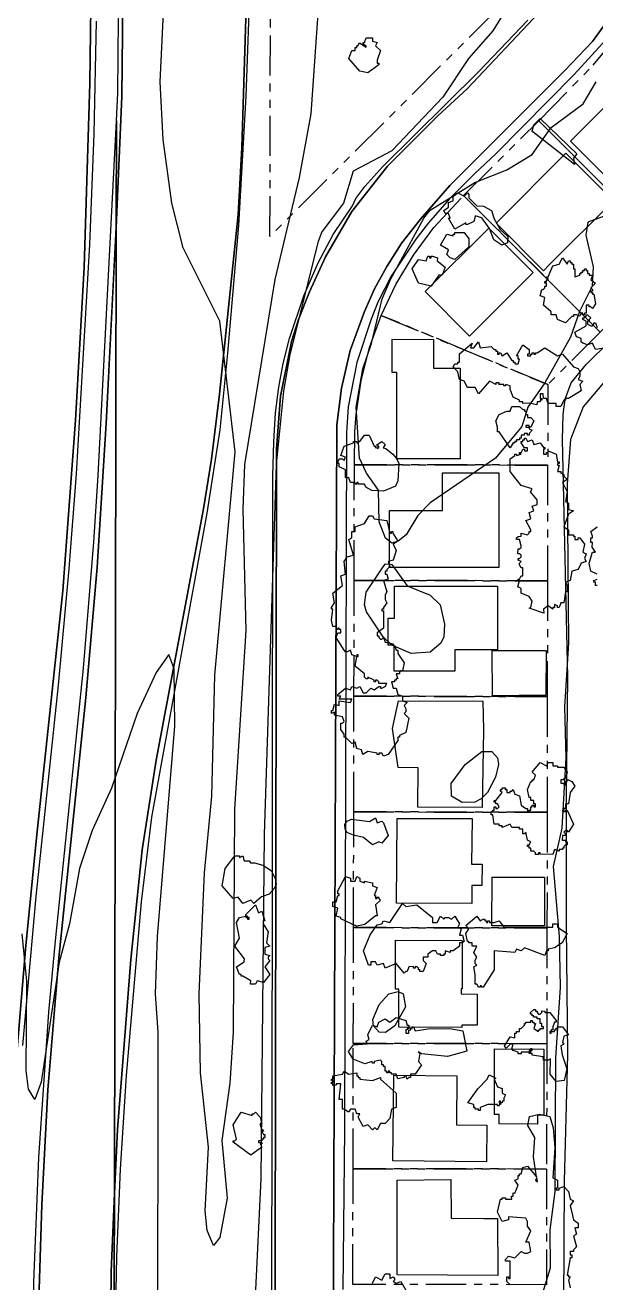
# Model space of a CAD drawing. Header units: metres. Extents: x -550 to 550, y -500 to 950.
# Drawn here: x 142.2 to 232.4, y 64.5 to 263.2 of the extents above; entities that cross this region are included whole.
import ezdxf

# ---------------------------------------------------------------- set-up
doc = ezdxf.new("R2010")
doc.units = ezdxf.units.M
doc.header["$LTSCALE"] = 2
doc.linetypes.add('PHANTOM', pattern=[6.35, 3.175, -0.635, 0.635, -0.635, 0.635, -0.635])
for name, color, linetype in [('SITE-BLDG-EXIST', 7, 'CONTINUOUS'), ('SITE-PROPERTY', 7, 'PHANTOM'), ('SITE-ROAD-CURB', 7, 'CONTINUOUS'), ('SITE-ROAD-GRAVEL', 32, 'CONTINUOUS'), ('SITE-ROAD-PAVED', 7, 'CONTINUOUS'), ('SITE-TREE-CANOPY', 94, 'CONTINUOUS'), ('TOPO-CONTOUR-MAJOR', 8, 'CONTINUOUS'), ('TOPO-CONTOUR-MINOR', 9, 'CONTINUOUS')]:
    doc.layers.add(name, color=color, linetype=linetype)

msp = doc.modelspace()

# ---------------------------------------------------------------- linework, layer by layer
at = {"layer": 'SITE-BLDG-EXIST'}
for points in [[(250.77, 243.6), (240.22, 233.05), (228.39, 244.89), (234.49, 250.99), (239.62, 245.86), (244.07, 250.3)], [(225.03, 225.33), (224.12, 224.42), (216.62, 231.92), (227.67, 242.97), (235.17, 235.46)], [(215.48, 231.15), (222.49, 224.13), (212.45, 214.1), (205.44, 221.12)], [(210.94, 194.7), (200.97, 194.7), (200.97, 208.33), (200.19, 208.33), (200.19, 213.58), (206.74, 213.57), (206.74, 209.02), (210.95, 209.03)], [(199.78, 186.55), (208.16, 186.55), (208.16, 192.47), (217.07, 192.47), (217.07, 177.53), (199.78, 177.53)], [(216.86, 174.58), (216.87, 164.51), (210.12, 164.5), (210.12, 161.17), (200.53, 161.17), (200.53, 165.28), (199.58, 165.28), (199.59, 169.53), (200.58, 169.53), (200.58, 174.58)], [(216.03, 164.41), (224.54, 164.4), (224.5, 157.35), (216.04, 157.23)], [(214.43, 139.61), (204.27, 139.67), (204.34, 145.9), (201.18, 145.92), (200.28, 152.12), (201.21, 156.49), (214.52, 156.43), (214.66, 151.9)], [(201.01, 137.88), (212.84, 137.85), (212.74, 130.64), (214.41, 130.64), (214.4, 127.29), (212.78, 127.3), (212.78, 124.44), (200.89, 124.48)], [(215.97, 120.93), (215.99, 128.63), (224.29, 128.61), (224.27, 120.91)], [(200.75, 118.63), (211.29, 118.6), (211.27, 110.97), (211.12, 110.97), (211.12, 110.15), (213.64, 110.14), (213.62, 105.2), (211.21, 105.2), (211.21, 104.88), (201.26, 104.9), (201.28, 110.92), (200.73, 110.92)], [(223.19, 91), (223.19, 89.6), (217.14, 89.61), (217.14, 91.11), (216.36, 91.11), (216.38, 101.46), (224.17, 101.45), (224.15, 91)], [(215.18, 89.41), (215.11, 83.63), (200.31, 83.79), (200.46, 97.34), (210.45, 97.23), (210.37, 89.47)], [(214.62, 74.68), (216.84, 74.67), (216.92, 65.69), (201, 65.78), (201.02, 80.76), (209.49, 80.85), (209.55, 74.71)]]:
    msp.add_lwpolyline(points, close=True, dxfattribs=at)
at = {"layer": 'SITE-PROPERTY'}
for points in [[(233.06, 304.74), (232.79, 299.34), (232.46, 296.65), (231.4, 291.34), (230.67, 288.73), (229.82, 286.16), (227.74, 281.17), (226.52, 278.74), (223.73, 274.1), (220.5, 269.75), (216.86, 265.74), (180.9, 229.85), (181.05, 304.78)], [(244.97, 226.55), (223.36, 248.12), (231.98, 256.91), (234.82, 260.34), (256.82, 238.37)], [(233.1, 214.72), (211.49, 236.29), (223.36, 248.12), (244.97, 226.55)], [(224.8, 206.43), (198.47, 217.37), (200.8, 222.26), (203.58, 226.89), (206.81, 231.24), (211.49, 236.29), (233.1, 214.72)], [(224.78, 193.71), (194.23, 193.77), (194.31, 198.97), (194.52, 201.68), (195.32, 207.03), (196.65, 212.27), (198.47, 217.37), (224.8, 206.43)], [(224.75, 175.43), (194.2, 175.49), (194.23, 193.77), (224.78, 193.71)], [(224.72, 157.14), (194.17, 157.2), (194.2, 175.49), (224.75, 175.43)], [(224.7, 138.87), (194.14, 138.92), (194.17, 157.2), (224.72, 157.14)], [(224.67, 120.58), (194.1, 120.64), (194.14, 138.92), (224.7, 138.87)], [(224.64, 102.29), (194.07, 102.35), (194.1, 120.64), (224.67, 120.58)], [(224.61, 82.49), (194.03, 82.55), (194.07, 102.35), (224.64, 102.29)], [(224.59, 64.22), (194, 64.27), (194.03, 82.55), (224.61, 82.49)]]:
    msp.add_lwpolyline(points, close=True, dxfattribs=at)
at = {"layer": 'SITE-ROAD-CURB'}
for points in [[(156.63, 248.08), (156.85, 252.51), (157.05, 276.16), (156.71, 286.49), (156.74, 304.62), (157.62, 278.65), (157.68, 271.95), (157.51, 251.95), (156.6, 231.26)], [(156.16, 38.64), (155.7, -166.1), (155.66, -258.67), (155.5, -262.54), (155.37, -278.72), (155.56, -312.59), (154.88, -278.79), (155.17, -179.77), (155.06, -154.24), (155.33, -136.36), (155.17, -97.06), (155.39, -57.87), (155.29, -36.99), (155.42, -20.27), (155.29, -4.81), (155.36, 23.11), (155.78, 66.32), (156.31, 78.62)]]:
    msp.add_lwpolyline(points, close=True, dxfattribs=at)
for points in [[(140.31, 93.8), (142.26, 117.21), (144, 134.82), (148.18, 173.84), (150.14, 200.83), (151.55, 224.98), (152.42, 254.04), (152.76, 278.25)], [(177.77, 271.12), (177.1, 252), (175.94, 231.57), (174.18, 211.41), (172.96, 199.29), (170.9, 186.14), (162.2, 138.06), (160.56, 124.69), (158.18, 97.26), (157.23, 82.47), (156.64, 68.69), (156.24, 47.25), (156.31, 78.62), (156.78, 88.74), (158.9, 115.61), (160.7, 132.92), (162.92, 147.11), (170.42, 186.78), (171.68, 194.67), (172.92, 204.92), (175.85, 233.28), (176.46, 243.89), (177.3, 271.19)], [(238.99, 268.08), (234.53, 261.51), (228.97, 255.41), (216.63, 242.92), (213.21, 239.75), (209.24, 235.74), (205.94, 231.98), (203.97, 229.41), (200.07, 223.56), (197.93, 219.44), (196.88, 216.75), (194.6, 209.93), (193.27, 202.9), (192.97, 198.85), (192.65, 88.71), (192.4, 63.44)], [(223.4, 265.18), (212.08, 253.16), (207.4, 248.88), (199.46, 240.95), (193.85, 233.75), (189.66, 226.59), (187.12, 221.1), (185.43, 216.69), (184.32, 213.22), (182.56, 204.61), (181.95, 196.26), (181.92, 193.55), (181.44, -92.86)], [(190.9, 54.11), (191.45, 200.08), (192.2, 205.89), (193.58, 211.79), (195.82, 218), (197.42, 221.54), (199.39, 225.1), (201.74, 228.8), (204.66, 232.59), (209.33, 237.91), (227.46, 255.98), (231.89, 260.66), (235.31, 265.37)], [(153.45, 263.83), (153.05, 246.06), (152.36, 228.55), (150.27, 192.33), (149.12, 177.34), (147.42, 158.95), (143.92, 125.54), (141.77, 101.99)], [(180.98, 13.67), (181.25, 83.65), (181.36, 191.97), (181.49, 197.38), (181.79, 201.98), (182.31, 206.03), (182.97, 209.76), (183.97, 213.69), (186.25, 220.46), (188.54, 225.69), (190.87, 230.15), (193.92, 234.67), (194.46, 235.83), (195.89, 237.73), (198.74, 240.91), (213.86, 255.85), (221.64, 264.03)], [(143.39, 53.12), (143.6, 64.63), (144.35, 84.29), (145.95, 107.26), (146.98, 118.57), (151.45, 161.65), (153.06, 181.55), (153.75, 192.04), (156.63, 248.08), (156.6, 231.26), (156.34, 226.35), (155.01, 200.29), (153.58, 177.6), (151.82, 156.97), (147.51, 115.85), (145.78, 95.03), (144.86, 76.85), (144.23, 56.82)]]:
    msp.add_lwpolyline(points, dxfattribs=at)
at = {"layer": 'SITE-ROAD-GRAVEL'}
msp.add_lwpolyline([(227.26, 51.02), (227.43, 80.59), (227.99, 100.53), (227.77, 120.89), (227.75, 141.42), (227.97, 160.2), (227.1, 197.77), (227.22, 201.69), (227.53, 204.11), (228.5, 206.69), (230.88, 209.62), (234.68, 213.34), (251.2, 228.65), (263.52, 240.44), (274.92, 251.83), (283.31, 260.65), (285.45, 267.16)], dxfattribs=at)
at = {"layer": 'SITE-ROAD-PAVED'}
for points in [[(96.28, 362.77), (156.85, 362.7), (156.74, 304.62), (154.95, 350.09), (154.57, 352.23), (153.71, 352.44), (153.23, 352.07), (153.03, 349.73), (152.76, 278.25), (152.42, 254.04), (151.55, 224.98), (150.14, 200.83), (148.18, 173.84), (144, 134.82), (142.26, 117.21), (140.31, 93.8)], [(177.3, 271.19), (176.46, 243.89), (175.85, 233.28), (172.92, 204.92), (171.68, 194.67), (170.42, 186.78), (162.92, 147.11), (160.7, 132.92), (158.9, 115.61), (156.78, 88.74), (156.31, 78.62), (156.6, 231.26), (157.51, 251.95), (157.68, 271.95)], [(181.44, -92.86), (181.92, 193.55), (181.95, 196.26), (182.56, 204.61), (184.32, 213.22), (185.43, 216.69), (187.12, 221.1), (189.66, 226.59), (193.85, 233.75), (199.46, 240.95), (207.4, 248.88), (212.08, 253.16), (223.4, 265.18)], [(235.31, 265.37), (231.89, 260.66), (227.46, 255.98), (209.33, 237.91), (204.66, 232.59), (201.74, 228.8), (199.39, 225.1), (197.42, 221.54), (195.82, 218), (193.58, 211.79), (192.2, 205.89), (191.45, 200.08), (190.9, 54.11)], [(143.65, -230.46), (143.53, -174.85), (144.23, 56.82), (144.86, 76.85), (145.78, 95.03), (147.51, 115.85), (151.82, 156.97), (153.58, 177.6), (155.01, 200.29), (156.6, 231.26), (156.31, 78.62), (155.78, 66.32), (155.36, 23.11), (155.29, -4.81), (155.42, -20.27), (155.29, -36.99), (155.39, -57.87), (155.17, -97.06), (155.33, -136.36), (155.06, -154.24), (155.17, -179.77), (154.88, -278.79)]]:
    msp.add_lwpolyline(points, dxfattribs=at)
at = {"layer": 'SITE-TREE-CANOPY'}
for points in [[(195.02, 260.4), (196.1, 259.75), (196.1, 259.96), (195.6, 260.21), (195.6, 260.46), (195.85, 260.46), (196.1, 261.21), (197.09, 261.21), (197.09, 260.71), (197.85, 260.46), (197.6, 259.96), (198.35, 259.21), (197.85, 257.71), (197.85, 257.21), (198.1, 257.21), (198.1, 256.96), (196.35, 255.71), (195.1, 255.96), (193.35, 257.96), (193.85, 259.21), (194.35, 259.21), (194.35, 259.71), (194.6, 259.71), (194.6, 259.96), (194.8, 259.96)], [(229.37, 242.91), (228.85, 242.21), (229.01, 241.21), (222.25, 246.51), (222.35, 246.46), (222.6, 247.46), (223.62, 248.49)], [(213.35, 232.96), (213.1, 232.21), (212.1, 231.71), (211.85, 231.71), (211.85, 231.97), (210.1, 230.96), (209.09, 232.71), (209.35, 232.71), (209.1, 233.46), (208.6, 233.46), (208.35, 233.96), (209.1, 234.46), (209.1, 235.21), (209.85, 235.46), (209.85, 236.21), (210.6, 236.71), (211.6, 236.22), (212.1, 236.72), (212.35, 236.46), (212.35, 235.96), (213.58, 234.69), (214.62, 234.64), (215.88, 233.93), (216.34, 232.64), (217.28, 230.95), (218.5, 229.81), (218.42, 228.81), (217.52, 228.47), (216.27, 229.32), (215.58, 231.09), (214.38, 232.76), (213.35, 233.08)], [(212.35, 229.46), (212.35, 228.21), (210.1, 226.21), (209.35, 226.46), (208.85, 226.96), (209.1, 227.71), (207.85, 228.46), (208.85, 230.21), (209.85, 229.95), (209.85, 230.21), (210.1, 230.21), (210.1, 230.46), (211.6, 230.46)], [(207.34, 225.96), (208.6, 224.96), (208.1, 223.71), (207.59, 223.71), (206.35, 221.96), (204.35, 222.46), (203.35, 224.71), (204.35, 226.21), (205.6, 225.96), (205.85, 226.71), (206.1, 226.71), (206.1, 226.46), (206.35, 226.46), (206.35, 226.71), (206.59, 226.71), (207.35, 226.47)], [(227.85, 225.46), (228.1, 225.96), (228.35, 225.96), (228.35, 225.72), (228.6, 225.72), (228.6, 225.46), (228.85, 225.46), (228.85, 224.71), (229.1, 224.71), (229.1, 223.46), (229.85, 223.71), (229.85, 223.96), (230.09, 223.96), (230.09, 224.21), (230.35, 224.21), (230.35, 224.46), (230.6, 224.46), (230.6, 224.71), (230.85, 224.71), (230.85, 224.46), (231.1, 224.45), (231.1, 223.97), (231.34, 223.97), (231.34, 223.71), (231.85, 223.71), (231.6, 222.96), (232.35, 222.46), (231.59, 221.71), (231.85, 221.46), (231.85, 221.21), (231.6, 221.21), (231.6, 220.96), (231.85, 220.96), (231.85, 220.71), (232.1, 220.7), (232.35, 219.21), (231.85, 218.46), (231.6, 218.71), (231.34, 218.71), (231.35, 218.96), (230.85, 218.96), (230.85, 217.71), (230.6, 217.71), (230.6, 217.46), (230.35, 217.46), (230.35, 217.71), (230.1, 217.72), (229.85, 217.22), (229.35, 217.46), (228.85, 217.46), (228.85, 217.21), (228.6, 217.21), (227.6, 216.21), (226.35, 216.71), (226.1, 217.46), (225.35, 217.47), (225.35, 217.95), (224.1, 218.96), (224.35, 220.21), (223.59, 220.46), (223.85, 221.46), (224.09, 221.46), (224.35, 221.7), (224.35, 221.96), (224.6, 221.96), (224.6, 222.46), (224.35, 222.46), (224.35, 222.71), (224.59, 222.71), (224.59, 222.96), (224.85, 222.96), (224.85, 223.21), (224.6, 223.21), (224.6, 223.46), (224.85, 223.46), (225.59, 225.21), (226.6, 225.46), (227.1, 226.46)], [(212.85, 212.97), (212.6, 212.21), (213.1, 212.21), (213.85, 213.21), (214.1, 212.21), (215.85, 212.46), (216.35, 211.96), (216.6, 211.96), (216.6, 211.71), (216.85, 211.71), (216.85, 211.21), (217.1, 211.21), (217.09, 211.46), (217.35, 211.46), (217.6, 210.96), (218.34, 211.46), (219.1, 210.21), (219.35, 210.21), (219.35, 209.96), (219.6, 209.96), (219.6, 209.71), (220.1, 209.71), (220.34, 210.46), (220.1, 210.46), (220.1, 210.96), (219.85, 210.97), (220.85, 212.71), (221.85, 211.96), (221.85, 211.21), (221.6, 211.21), (221.6, 210.96), (222.1, 210.96), (222.1, 211.21), (222.35, 211.21), (222.35, 211.46), (222.6, 211.46), (222.6, 211.21), (222.85, 211.21), (222.85, 211.46), (223.1, 211.46), (224.35, 212.21), (226.35, 210.96), (227.1, 211.21), (228.85, 209.21), (229.6, 208.96), (229.85, 208.46), (229.85, 207.72), (229.6, 207.22), (230.35, 206.96), (229.85, 206.46), (230.1, 205.46), (228.1, 204.21), (227.6, 204.21), (227.6, 203.96), (227.34, 203.96), (226.84, 202.96), (226.1, 202.96), (226.1, 203.46), (224.85, 203.46), (224.6, 204.21), (224.1, 204.21), (224.09, 204.96), (223.6, 204.96), (223.59, 204.21), (223.85, 204.21), (223.85, 203.96), (223.59, 203.96), (223.6, 203.71), (223.1, 203.71), (223.09, 203.21), (221.85, 203.47), (220.85, 203.46), (220.85, 203.71), (220.35, 203.71), (220.35, 203.96), (219.35, 204.46), (218.85, 205.7), (218.85, 206.21), (218.1, 206.46), (218.1, 206.21), (217.85, 206.21), (217.85, 206.46), (217.09, 206.46), (217.1, 206.71), (216.6, 206.71), (216.6, 206.46), (215.6, 206.95), (213.85, 204.95), (213.34, 205.96), (212.09, 205.96), (211.6, 206.96), (210.85, 207.21), (210.59, 208.46), (209.84, 209.21), (210.1, 209.71), (210.6, 209.71), (210.6, 209.96), (210.85, 209.96), (210.85, 211.27)], [(221.85, 199.46), (222.35, 199.22), (221.85, 198.72), (221.85, 198.46), (221.6, 198.46), (221.6, 198.72), (221.09, 198.71), (221.09, 198.46), (220.6, 198.46), (220.6, 197.96), (220.35, 197.96), (220.35, 197.71), (219.85, 197.71), (219.85, 197.46), (219.6, 197.46), (219.6, 197.21), (219.34, 197.21), (218.84, 196.46), (217.1, 198.96), (216.85, 198.96), (216.85, 199.71), (216.6, 200.71), (217.1, 201.71), (218.35, 202.21), (218.85, 202.21), (219.1, 202.96), (220.35, 202.96), (220.85, 202.47), (221.1, 202.47), (221.1, 202.21), (221.35, 202.21), (221.34, 201.71), (221.6, 201.71), (221.6, 201.21), (222.1, 201.21), (222.6, 200.71), (222.1, 199.71), (221.85, 199.71)], [(221.85, 199.96), (221.35, 199.96), (221.35, 199.71), (221.85, 199.71)], [(198.1, 196.71), (197.85, 196.71), (197.85, 196.96), (198.6, 197.45), (199.1, 196.96), (198.77, 196.46), (199.22, 196.35), (200.31, 195.43), (200.88, 194.75), (201.26, 193.98), (201.11, 191.21), (200.71, 190.4), (198.82, 189.61), (197.02, 189.7), (196.03, 190.24), (195.85, 190.71), (194.85, 190.71), (194.85, 190.96), (194.6, 190.96), (194.6, 190.71), (194.35, 190.71), (194.35, 190.96), (193.6, 190.96), (193.35, 191.71), (192.85, 191.71), (192.85, 192.96), (191.85, 193.46), (191.85, 193.96), (191.59, 193.96), (191.85, 194.7), (192.35, 194.72), (192.6, 194.46), (192.85, 194.96), (192.09, 195.2), (192.6, 196.71), (194.1, 197.22), (194.1, 197.46), (194.6, 197.46), (194.6, 197.22), (194.85, 197.21), (194.85, 197.46), (195.1, 197.46), (195.85, 198.46), (196.6, 198.46), (197.35, 196.71), (197.6, 196.71), (197.6, 196.45), (197.85, 196.47), (197.85, 196.35), (198.1, 196.48)], [(222.1, 171.21), (222.35, 172.21), (221.85, 172.96), (220.6, 173.46), (220.6, 174.21), (220.09, 174.46), (220.35, 175.46), (220.1, 175.46), (220.1, 175.71), (220.35, 175.71), (220.6, 176.21), (220.85, 176.21), (220.85, 177.46), (220.6, 177.46), (220.35, 177.96), (220.35, 178.21), (220.6, 178.46), (220.1, 178.71), (220.1, 178.96), (220.35, 178.96), (220.6, 179.21), (220.6, 179.46), (220.35, 179.71), (220.09, 179.71), (220.1, 180.46), (220.35, 180.46), (220.59, 180.71), (220.59, 180.96), (220.35, 181.97), (219.84, 181.97), (219.84, 182.21), (220.1, 182.45), (220.6, 182.47), (220.6, 182.95), (221.6, 182.71), (221.85, 182.96), (221.85, 183.21), (222.1, 183.21), (222.1, 183.46), (221.35, 184.96), (222.1, 185.21), (221.84, 186.21), (222.6, 186.46), (222.34, 187.21), (223.1, 187.46), (223.1, 188.21), (222.09, 189.46), (222.35, 189.96), (220.6, 190.46), (218.85, 192.71), (218.85, 194.71), (219.59, 195.21), (219.59, 195.46), (219.85, 195.46), (219.85, 195.21), (220.6, 195.46), (220.35, 195.46), (220.35, 195.71), (220.6, 195.71), (220.85, 196.21), (221.1, 196.21), (221.1, 195.96), (221.6, 195.96), (221.6, 196.46), (221.1, 196.46), (220.59, 197.22), (220.59, 197.46), (220.85, 197.46), (220.85, 197.72), (221.1, 197.72), (221.1, 197.96), (221.35, 197.96), (221.6, 197.46), (222.35, 197.71), (222.6, 196.96), (223.6, 197.21), (224.1, 196.47), (224.35, 196.47), (224.35, 196.21), (224.1, 196.21), (224.1, 195.46), (224.59, 195.46), (224.6, 195.71), (224.85, 195.71), (224.85, 195.96), (226.1, 195.46), (226.35, 194.22), (226.59, 194.22), (226.59, 193.96), (226.35, 193.96), (226.35, 193.72), (226.6, 193.71), (226.35, 192.71), (226.85, 192.71), (226.85, 192.46), (227.1, 192.46), (227.1, 192.21), (227.35, 192.21), (227.35, 191.96), (227.85, 191.46), (227.1, 190.96), (227.85, 189.46), (227.6, 187.96), (228.1, 187.71), (228.09, 186.7), (228.85, 186.46), (228.1, 185.96), (227.35, 183.96), (228.1, 183.46), (228.1, 182.71), (228.85, 182.71), (228.85, 182.45), (229.1, 182.47), (229.1, 181.97), (229.6, 181.96), (229.6, 182.21), (229.84, 182.21), (230.59, 181.21), (230.35, 179.96), (230.85, 179.7), (230.6, 178.96), (230.84, 178.46), (230.1, 178.22), (229.6, 177.21), (228.6, 176.96), (228.35, 175.46), (227.6, 175.21), (227.85, 174.71), (227.85, 173.71), (227.6, 173.71), (227.35, 171.96), (226.85, 171.96), (226.6, 171.21), (226.35, 171.21), (226.35, 171.46), (225.85, 171.71), (225.85, 171.21), (225.6, 171.21), (225.6, 170.96), (224.85, 171.46), (224.1, 170.96), (224.2, 170.34), (221.87, 171.13)], [(193.85, 163.71), (193.6, 164.46), (193.09, 164.21), (192.85, 164.21), (192.6, 164.46), (191.35, 166.46), (191.6, 167.21), (192.1, 167.21), (192.09, 167.71), (191.85, 167.71), (191.85, 167.96), (191.6, 167.96), (191.6, 167.71), (191.35, 167.71), (191.35, 168.21), (190.85, 168.21), (190.6, 169.21), (190.85, 170.96), (190.6, 170.96), (190.6, 171.21), (191.1, 171.96), (190.85, 173.46), (192.35, 174.71), (192.1, 176.21), (192.85, 176.46), (192.6, 178.46), (193.1, 179.21), (194.1, 179.46), (193.35, 181.96), (193.85, 182.21), (193.85, 183.21), (194.35, 183.21), (194.35, 183.96), (195.85, 184.47), (196.6, 185.71), (197.1, 185.71), (197.35, 185.21), (199.35, 184.96), (199.85, 182.96), (200.1, 182.96), (200.1, 183.21), (200.34, 183.21), (200.34, 182.96), (201.09, 181.71), (200.35, 181.21), (200.85, 180.21), (200.35, 178.71), (199.59, 178.47), (199.85, 177.71), (199.35, 177.21), (199.35, 176.96), (199.1, 176.96), (199.1, 176.46), (199.35, 176.46), (199.6, 175.71), (198.85, 175.46), (199.35, 173.7), (199.1, 173.22), (199.1, 172.46), (199.35, 171.96), (198.85, 171.21), (198.85, 170.96), (198.59, 170.96), (198.59, 170.71), (198.85, 170.71), (198.85, 167.97), (197.85, 167.21), (197.84, 166.71), (198.1, 166.71), (198.1, 166.46), (198.35, 166.21), (198.6, 166.21), (198.85, 166.46), (199.1, 165.71), (200.35, 165.46), (200.35, 165.2), (200.6, 165.22), (200.85, 164.46), (201.1, 164.46), (201.1, 163.96), (202.1, 162.46), (201.85, 161.21), (201.59, 161.21), (201.35, 160.97), (201.35, 160.71), (200.85, 160.71), (201.09, 159.96), (200.85, 159.97), (200.85, 159.71), (200.6, 159.71), (200.6, 159.46), (200.1, 159.47), (200.35, 158.46), (200.85, 158.46), (201.1, 157.46), (201.85, 157.21), (201.85, 156.46), (202.6, 156.21), (202.1, 155.71), (202.35, 155.21), (202.35, 154.71), (202.1, 154.46), (202.85, 153.71), (202.35, 151.46), (201.35, 150.97), (201.35, 150.71), (201.1, 150.71), (201.1, 150.21), (199.6, 147.96), (198.85, 147.71), (198.6, 148.21), (198.1, 148.21), (198.09, 147.95), (197.85, 147.96), (197.85, 148.21), (196.35, 148.46), (195.59, 147.96), (195.35, 148.71), (194.6, 148.96), (194.35, 149.96), (193.85, 149.71), (192.85, 150.71), (192.6, 150.71), (192.6, 151.21), (192.1, 151.96), (192.1, 152.96), (192.35, 152.96), (192.6, 153.21), (192.35, 153.96), (191.09, 154.22), (191.1, 154.7), (190.6, 154.46), (190.6, 154.96), (190.85, 154.96), (191.1, 155.96), (191.85, 155.71), (191.85, 156.46), (193.6, 156.21), (193.85, 156.71), (191.85, 156.71), (192.1, 157.21), (191.6, 157.21), (191.6, 157.46), (192.85, 158.46), (193.6, 158.21), (193.85, 158.71), (194.6, 158.46), (195.1, 158.72), (195.6, 157.71), (196.1, 157.71), (196.85, 158.46), (197.35, 158.21), (198.09, 158.71), (198.35, 158.71), (198.35, 158.46), (198.6, 158.46), (199.1, 158.71), (199.35, 159.21), (198.1, 159.21), (198.1, 159.46), (197.85, 159.71), (197.6, 159.71), (197.6, 159.46), (197.35, 159.46), (197.34, 159.71), (196.35, 160.22), (196.35, 159.96), (196.09, 159.96), (195.85, 160.2), (195.85, 160.71), (194.35, 161.96), (194.6, 163.45)], [(194.85, 163.47), (194.85, 163.71), (194.6, 163.71), (194.6, 163.45)], [(225.6, 146.21), (226.35, 146.21), (226.35, 145.96), (227.35, 145.96), (227.85, 145.21), (227.6, 144.21), (227.35, 144.21), (227.35, 143.96), (226.85, 143.96), (226.85, 143.46), (227.34, 143.46), (227.34, 143.21), (227.6, 143.21), (227.6, 143.71), (227.85, 143.71), (227.85, 143.96), (228.1, 143.96), (228.59, 143.71), (229.1, 142.97), (228.35, 141.97), (228.1, 140.21), (227.6, 140.21), (227.6, 139.46), (227.35, 139.46), (227.35, 139.21), (227.1, 139.21), (227.1, 138.96), (227.35, 138.96), (227.6, 138.96), (227.6, 139.21), (227.84, 139.21), (228.85, 136.96), (228.1, 135.71), (227.85, 135.96), (227.59, 135.96), (227.35, 135.71), (227.59, 135.46), (227.6, 135.21), (227.1, 135.21), (227.09, 134.46), (227.6, 134.46), (227.6, 134.21), (227.85, 134.21), (227.84, 133.71), (227.6, 133.71), (227.35, 133.46), (227.35, 133.21), (227.1, 133.21), (227.1, 132.96), (226.6, 132.96), (226.6, 132.71), (225.85, 132.96), (225.6, 132.21), (223.59, 132.22), (223.59, 132.46), (223.35, 132.46), (223.35, 132.2), (222.85, 132.21), (222.85, 132.46), (222.6, 132.71), (222.1, 132.71), (222.1, 133.21), (221.85, 133.21), (221.85, 133.46), (221.59, 133.46), (221.59, 133.71), (221.85, 133.71), (222.1, 134.21), (221.6, 134.47), (221.34, 135.71), (221.1, 135.46), (220.85, 135.46), (220.85, 136.21), (220.35, 136.21), (220.35, 136.46), (219.1, 136.46), (218.85, 136.96), (217.6, 136.46), (217.6, 136.71), (217.1, 136.71), (217.1, 136.96), (216.35, 136.96), (216.1, 138.47), (215.85, 138.45), (215.85, 138.96), (216.1, 138.96), (216.1, 139.21), (216.35, 139.21), (216.35, 139.71), (216.6, 139.71), (216.6, 139.46), (216.85, 139.45), (217.1, 139.71), (216.85, 140.21), (216.6, 140.21), (216.6, 140.46), (216.35, 140.46), (216.35, 140.71), (216.6, 140.71), (217.6, 141.96), (217.35, 142.21), (217.35, 142.46), (217.6, 142.46), (217.6, 142.71), (218.1, 142.71), (218.09, 142.46), (218.35, 142.46), (218.35, 141.96), (218.85, 141.96), (218.85, 142.21), (219.1, 142.21), (219.34, 142.45), (219.6, 141.71), (220.35, 141.46), (220.6, 139.96), (221.35, 139.46), (221.6, 139.46), (221.59, 138.96), (221.85, 138.96), (221.85, 139.21), (222.1, 139.21), (222.1, 139.72), (222.35, 139.71), (222.35, 139.96), (222.6, 139.96), (222.6, 139.71), (222.85, 139.71), (222.85, 140.21), (222.6, 140.21), (222.6, 140.72), (222.1, 140.71), (222.1, 141.21), (221.85, 141.21), (221.6, 142.46), (222.1, 143.71), (222.34, 143.71), (222.35, 143.96), (222.6, 143.96), (222.84, 144.71), (222.35, 145.21), (223.6, 146.71), (224.6, 146.21), (224.85, 146.71), (225.6, 146.71)], [(194.1, 135.26), (193.07, 135.68), (192.78, 136.23), (192.75, 136.92), (193.1, 137.45), (193.76, 137.79), (196.65, 137.39), (197.6, 137.96), (197.85, 137.21), (198.6, 137.46), (198.85, 137.21), (199.6, 135.21), (198.6, 133.96), (198.1, 134.21), (197.1, 133.71), (195.68, 134.89)], [(178.43, 130.89), (179.79, 130.5), (181.09, 129.67), (181.71, 128.41), (181.9, 127.5), (181.6, 126.85), (180.78, 125.93), (179.55, 125.5), (178.35, 124.46), (177.85, 124.95), (176.6, 124.46), (175.85, 125.46), (175.1, 125.21), (173.35, 127.21), (173.84, 129.97), (175.35, 131.95), (176.1, 131.96), (176.1, 131.71), (176.6, 131.96), (176.84, 131.21), (177.6, 131.21), (177.8, 130.85)], [(197.57, 122.49), (195.87, 121.15), (194.59, 120.86), (192.1, 122.03), (192.1, 122.21), (191.35, 122.46), (191.6, 123.71), (190.84, 123.96), (190.85, 124.72), (191.34, 124.72), (191.6, 125.7), (191.84, 125.72), (191.84, 125.96), (191.6, 125.96), (191.6, 126.46), (192.85, 128.71), (193.6, 128.46), (193.6, 127.96), (194.35, 127.96), (194.6, 128.72), (195.1, 128.46), (195.1, 127.96), (195.85, 127.71), (195.85, 127.96), (197.1, 127.71), (197.1, 127.21), (197.85, 126.96), (197.35, 125.71), (197.6, 125.71), (197.6, 125.21), (197.85, 125.21), (197.85, 125.46), (198.1, 125.46), (198.1, 125.21), (198.35, 124.96), (197.6, 124.21), (197.82, 122.48)], [(177.1, 122.71), (178.6, 124.21), (179.1, 122.96), (179.6, 123.21), (180.1, 121.71), (179.84, 121.72), (179.84, 121.21), (180.6, 119.96), (180.35, 118.21), (180.85, 117.71), (180.1, 117.47), (180.1, 116.46), (180.85, 116.21), (180.6, 115.96), (180.6, 115.71), (180.85, 115.46), (180.1, 114.46), (180.85, 113.22), (179.85, 111.96), (178.85, 112.21), (178.6, 111.71), (177.84, 111.71), (177.85, 112.21), (176.6, 112.97), (176.35, 112.97), (176.35, 113.21), (176.1, 113.21), (175.6, 114.46), (176.84, 115.21), (176.85, 115.71), (175.35, 117.71), (176.1, 118.96), (175.6, 121.46), (176.1, 122.21), (177.1, 122.46)], [(198.59, 121.21), (198.85, 121.71), (199.84, 121.46), (201.85, 124.46), (202.35, 123.96), (204.1, 124.21), (206.59, 122.21), (206.6, 121.46), (207.34, 121.46), (207.84, 122.46), (208.35, 121.96), (208.6, 122.21), (209.09, 122.21), (209.6, 121.96), (210.1, 122.46), (210.85, 121.21), (210.6, 120.71), (211.1, 120.46), (210.85, 119.46), (211.34, 119.46), (211.6, 118.46), (211.35, 118.46), (211.35, 118.22), (210.84, 118.21), (210.85, 117.72), (209.85, 116.96), (209.35, 116.96), (209.35, 116.71), (208.6, 116.96), (208.6, 116.46), (208.35, 116.46), (208.35, 116.21), (207.85, 116.21), (207.85, 116.46), (207.35, 116.46), (207.1, 116.96), (206.59, 116.96), (205.85, 116.46), (205.85, 115.96), (205.1, 115.97), (205.1, 115.46), (205.59, 114.96), (205.09, 113.71), (204.6, 113.71), (204.6, 113.96), (204.35, 113.96), (204.35, 114.21), (204.1, 114.46), (203.85, 114.47), (203.85, 114.21), (203.6, 114.21), (203.6, 114.47), (202.85, 114.46), (202.59, 113.71), (202.35, 113.71), (202.1, 113.46), (200.85, 114.96), (199.1, 114.22), (198.85, 114.96), (197.85, 114.71), (197.6, 115.21), (196.85, 115.21), (196.84, 114.71), (196.47, 114.71), (195.66, 116.97), (196.72, 119.52), (197.86, 121.09)], [(177.1, 122.21), (177.35, 122.21), (177.35, 122.46), (177.1, 122.46)], [(177.35, 121.96), (177.6, 121.96), (177.6, 122.21), (177.35, 122.21)], [(214.1, 121.7), (214.6, 121.96), (214.85, 121.96), (214.85, 121.71), (215.1, 121.71), (215.1, 121.46), (215.35, 121.46), (215.35, 121.71), (215.6, 121.71), (215.6, 121.46), (216.35, 121.46), (217.1, 121.71), (217.85, 120.71), (225.6, 120.71), (225.6, 121.21), (226.35, 121.21), (226.35, 120.71), (227.85, 119.71), (227.09, 118.21), (225.85, 117.46), (224.85, 117.21), (224.85, 116.96), (224.6, 116.96), (224.35, 116.21), (221.1, 117.46), (220.6, 116.96), (219.85, 117.21), (219.6, 116.71), (216.35, 116.96), (216.34, 113.96), (214.6, 111.21), (214.35, 111.21), (214.35, 111.46), (214.09, 111.46), (214.09, 111.22), (213.85, 111.22), (213.6, 111.71), (213.35, 111.71), (213.35, 113.21), (213.1, 114.46), (213.6, 114.71), (213.35, 114.96), (213.35, 115.47), (213.59, 115.97), (213.1, 116.71), (213.6, 117.71), (212.85, 117.71), (212.85, 118.21), (212.35, 118.21), (212.35, 118.46), (212.1, 118.46), (211.85, 119.71), (212.35, 120.46), (211.85, 120.96), (213.6, 122.46)], [(221.6, 100.96), (220.6, 100.96), (220.6, 100.71), (220.1, 100.71), (220.1, 100.96), (219.35, 101.21), (219.1, 101.46), (219.35, 102.21), (218.85, 102.21), (218.24, 101.6), (217.94, 101.91), (218.86, 103.37), (219.6, 103.21), (219.6, 103.96), (219.85, 103.96), (219.85, 104.21), (220.35, 104.21), (220.35, 104.71), (220.6, 104.71), (221.1, 105.21), (221.1, 105.46), (221.35, 105.46), (221.35, 105.71), (222.1, 105.71), (222.1, 105.97), (222.35, 105.97), (222.35, 105.71), (222.6, 105.71), (222.6, 105.46), (222.85, 105.46), (222.6, 104.71), (223.35, 104.21), (223.35, 104.46), (223.6, 104.46), (223.59, 104.71), (224.1, 104.71), (224.1, 104.96), (223.85, 104.96), (223.85, 105.46), (223.6, 105.46), (223.6, 106.21), (223.1, 106.21), (223.1, 106.47), (222.6, 106.47), (222.6, 106.71), (222.35, 106.71), (222.35, 106.96), (222.09, 106.96), (222.09, 107.21), (222.6, 107.71), (222.85, 107.71), (222.85, 107.46), (223.1, 107.46), (223.1, 107.21), (223.34, 106.97), (223.6, 106.96), (223.85, 107.21), (223.85, 107.47), (224.35, 107.46), (224.35, 107.21), (225.1, 107.21), (226.1, 105.96), (226.1, 105.7), (225.85, 105.71), (225.6, 104.96), (225.6, 104.46), (225.35, 104.46), (225.35, 104.22), (225.85, 104.21), (225.85, 104.46), (226.1, 104.46), (226.09, 104.71), (226.35, 104.71), (226.35, 104.96), (227.1, 104.96), (228.09, 103.71), (227.35, 103.46), (227.1, 102.46), (227.35, 102.21), (226.85, 101.96), (227.08, 100.55), (227.81, 98.32), (227.38, 96.48), (226.11, 96.34), (225.19, 97.47), (225.23, 99.9), (224.85, 99.71), (224.1, 99.71), (224.09, 100.21), (222.35, 100.46), (222.35, 100.72), (221.85, 100.72), (221.85, 100.96)], [(195.87, 99.14), (194.02, 99.84), (193.32, 101.04), (194.1, 102.11), (196.25, 102.27), (196.1, 102.71), (196.6, 102.96), (196.35, 103.71), (197.1, 105.21), (197.85, 104.96), (198.1, 105.71), (199.09, 106.21), (199.85, 105.7), (200.85, 106.46), (202.35, 105.96), (202.6, 105.21), (202.85, 105.21), (202.85, 104.71), (202.6, 104.71), (202.6, 104.46), (202.35, 104.46), (202.35, 103.96), (202.85, 103.95), (202.85, 104.46), (203.1, 104.45), (203.1, 104.71), (203.35, 104.71), (203.35, 104.96), (203.59, 104.95), (203.83, 104.35), (205.92, 104.66), (209.32, 104.67), (211.37, 104.32), (212.02, 101.13), (208.97, 100.28), (204.86, 100.7), (204.31, 101.01), (204.6, 100.72), (204.35, 99.46), (204.85, 98.96), (203.84, 97.46), (203.1, 97.46), (203.1, 96.96), (202.85, 96.96), (202.6, 96.71), (202.35, 97.21), (202.1, 97.21), (202.1, 96.96), (201.1, 96.72), (200.85, 97.46), (200.09, 97.46), (200.1, 97.71), (199.85, 97.71), (199.85, 97.96), (199.6, 97.96), (199.6, 97.71), (199.35, 97.71), (199.35, 97.96), (199.1, 97.96), (199.1, 98.71), (198.85, 98.71), (198.85, 98.97), (198.6, 98.97), (198.59, 99.46), (198.35, 99.71), (197.34, 99.46), (197.34, 99.21), (197.1, 99.21), (197.05, 99.49)], [(225.1, 104.22), (225.1, 103.96), (225.35, 103.96), (225.35, 104.22)], [(222.35, 101.22), (222.35, 101.46), (222.09, 101.46), (222.1, 101.2)], [(221.85, 101.21), (221.85, 100.96), (222.1, 100.96), (222.1, 101.2)], [(193.35, 97.46), (194.6, 97.71), (194.6, 97.21), (194.85, 97.21), (194.85, 96.96), (195.1, 96.96), (195.1, 96.71), (197.09, 96.46), (198.35, 96.96), (198.35, 96.71), (200.85, 94.46), (200.85, 92.21), (200.09, 91.96), (199.85, 90.47), (199.09, 89.71), (198.35, 89.71), (197.85, 88.71), (197.6, 88.96), (197.35, 88.96), (197.1, 88.71), (196.35, 89.46), (195.6, 89.21), (194.85, 90.71), (195.1, 91.21), (194.6, 91.21), (194.35, 91.96), (193.6, 91.96), (193.35, 91.46), (192.59, 91.97), (192.35, 91.97), (192.35, 93.46), (191.85, 93.46), (192.09, 95.96), (191.35, 95.96), (191.35, 95.72), (190.85, 95.71), (190.84, 95.96), (190.6, 95.96), (190.6, 96.21), (190.84, 96.21), (190.84, 96.46), (190.6, 96.46), (190.6, 96.71), (190.85, 96.71), (190.85, 97.21), (192.35, 97.46), (192.6, 97.96)], [(217.35, 92.71), (217.1, 92.71), (217.1, 92.46), (216.84, 92.46), (216.84, 92.71), (215.35, 92.71), (214.1, 92.2), (214.1, 91.72), (213.84, 91.72), (213.85, 91.96), (213.35, 91.96), (213.35, 92.21), (213.1, 92.21), (213.09, 92.71), (212.15, 92.94), (213.72, 95.19), (215.23, 96.71), (215.54, 97.38), (216.61, 96.84), (216.35, 96.71), (216.85, 95.46), (217.6, 95.21), (217.6, 94.46), (218.1, 94.21), (217.85, 93.71), (217.85, 93.21), (217.6, 93.21), (217.6, 92.96), (217.35, 92.96)], [(179.35, 90.71), (179.6, 89.71), (179.35, 89.71), (179.35, 89.46), (179.6, 88.71), (179.84, 88.71), (179.84, 88.46), (179.6, 88.46), (179.85, 87.95), (180.1, 87.97), (180.1, 87.47), (179.85, 87.47), (179.85, 87.21), (179.6, 87.21), (179.6, 86.97), (179.1, 86.95), (179.1, 86.71), (179.6, 86.71), (179.6, 86.46), (179.35, 86.46), (179.6, 85.96), (177.85, 84.71), (175.09, 86.72), (175.1, 86.96), (175.35, 86.96), (175.6, 87.22), (175.1, 89.46), (176.35, 91.46), (178.1, 90.96), (178.1, 91.21), (178.35, 91.2), (178.6, 91.46)], [(217.35, 93.21), (217.1, 93.21), (217.1, 92.96), (217.35, 92.96)], [(223.06, 81.14), (222.85, 80.71), (223.17, 80.46)]]:
    msp.add_lwpolyline(points, close=True, dxfattribs=at)
for points in [[(234.1, 212.22), (232.35, 211.96), (231.85, 212.96), (231.1, 212.71), (230.35, 212.97), (230.09, 213.21), (230.1, 213.71), (229.34, 213.96), (229.1, 214.71), (230.85, 215.71), (230.85, 216.46), (230.35, 216.71), (230.35, 216.96), (230.6, 216.96), (230.6, 217.21), (230.84, 217.21), (230.84, 217.46), (231.1, 217.46), (231.6, 216.96), (231.35, 216.71), (231.35, 216.46), (231.1, 216.46), (231.1, 215.96), (231.6, 215.71), (231.85, 215.71), (232.1, 215.96), (232.1, 216.21), (232.35, 216.21), (232.6, 215.47)], [(232.6, 176.47), (231.6, 176.96), (231.35, 178.21), (231.85, 179.96), (232.35, 179.96), (231.84, 180.72), (231.85, 181.46), (231.6, 181.46), (231.6, 182.21), (231.85, 182.21), (231.85, 182.46), (231.59, 183.21), (232.6, 183.96)], [(232.6, 174.71), (232.35, 174.71), (232.35, 175.21), (232.1, 175.21), (232.1, 175.46), (232.6, 175.71)], [(218.84, 64.21), (218.35, 64.71), (218.35, 65.46), (218.6, 65.46), (218.6, 65.21), (218.85, 65.21), (218.85, 67.96), (218.1, 67.96), (218.1, 68.21), (218.6, 68.71), (219.59, 68.46), (220.6, 69.46), (221.1, 69.21), (221.6, 69.21), (222.1, 69.46), (221.85, 70.96), (221.35, 70.96), (222.1, 72.71), (221.6, 73.46), (221.6, 74.21), (221.35, 74.71), (218.6, 74.96), (218.6, 74.46), (217.6, 74.21), (216.85, 75.7), (217.35, 77.71), (217.6, 77.71), (217.6, 77.96), (218.1, 77.96), (218.1, 77.71), (219.1, 77.72), (219.09, 78.2), (219.35, 78.22), (219.35, 78.71), (219.6, 78.7), (220.1, 79.96), (219.6, 80.71), (220.1, 80.96), (220.1, 81.46), (220.35, 81.46), (220.35, 81.71), (220.59, 81.71), (220.85, 82.71), (221.6, 82.96), (223.04, 81.28), (222.53, 84.43), (222.74, 87.46), (221.63, 89.39), (221.93, 90.79), (223.49, 91.14), (225.12, 90.78), (225.63, 88.98), (225.94, 85.82), (225.61, 81.08), (226.34, 80.71), (226.35, 79.46), (226.1, 79.46), (226.1, 79.21), (226.6, 79.21), (226.6, 79.46), (227.35, 79.71), (228.1, 78.96), (228.35, 77.71), (228.85, 77.46), (228.35, 76.71), (228.85, 74.45), (229.59, 73.96), (229.6, 73.21), (229.1, 73.21), (229.35, 72.21), (228.85, 71.96), (229.35, 70.21), (228.84, 69.71), (228.84, 69.46), (228.35, 69.46), (228.35, 68.96), (228.6, 68.96), (228.6, 68.46), (228.34, 68.46), (227.85, 65.71), (228.1, 65.71), (228.1, 65.46), (228.35, 65.46), (228.09, 64.96), (228.35, 63.71)], [(197.1, 64.46), (197.6, 65.46), (198.6, 64.96), (199.1, 65.96), (199.85, 65.96), (199.85, 65.21), (200.35, 65.46), (200.59, 65.21), (200.6, 64.96), (200.35, 64.71), (200.85, 64.46), (201.6, 64.71), (202.6, 62.96)]]:
    msp.add_lwpolyline(points, dxfattribs=at)
at = {"layer": 'TOPO-CONTOUR-MAJOR'}
msp.add_lwpolyline([(236.44, 210.07), (230.4, 202.92), (228.38, 197.74), (227.84, 190.76), (228.08, 165.57), (227.42, 155.5), (227.66, 147.44), (227.02, 136.35), (225.67, 130.31), (226.61, 119.22), (226.77, 111.16), (226.03, 100.08), (225.92, 78.92), (225.14, 72.87), (225.18, 66.83), (222.7, 58.76)], dxfattribs=at)
at = {"layer": 'TOPO-CONTOUR-MINOR'}
for points in [[(189.45, 279.43), (187.38, 249.2), (185.51, 239.13), (181.66, 223.01), (176.85, 193.79), (176.62, 186.73), (177.09, 167.59), (175.28, 139.37), (175.08, 104.11), (174.57, 96.05), (173.3, 86.98), (174.12, 77.91), (172.96, 71.69), (171.96, 70.41), (170.95, 72.8), (170.65, 75.89), (171.21, 85.97), (169.94, 97.71), (169.72, 110.15), (170.53, 129.3), (171.7, 141.39), (172.18, 160.53), (175.38, 195.8), (172.96, 216.44), (167.16, 228.04), (165.39, 235.1), (164, 245.17), (163.55, 254.24), (164.14, 266.33)], [(219.31, 267.59), (216.12, 262.3), (212.26, 257.94), (208.23, 251.83), (200.17, 243.35), (194.06, 240.14), (192.5, 235.1), (189.09, 230.55), (188.49, 229.05), (184.05, 211.17), (183.04, 205.37), (181.88, 193.79), (179.98, 135.34), (179.43, 80.93), (177.65, 43.65)], [(234.43, 233.29), (231.13, 232.07), (230.81, 230.06), (231.97, 225.02), (231.84, 222), (229.81, 217.97), (228.39, 213.94), (224.35, 206.72), (221.67, 202.85), (220.71, 199.83), (216.54, 194.79), (206.21, 187.75), (204.24, 185.72), (202.4, 182.7), (201.18, 181.67), (200.17, 181.39), (199.16, 182.16), (198.16, 184.72), (198.06, 189.75), (196.14, 192.41), (195.07, 194.79), (194.53, 202.85), (195.59, 208.9), (196.96, 212.93), (198.63, 219.98), (199.96, 223.01), (205.21, 232.72), (206.21, 233.98), (213.27, 238.35), (218.31, 240.35), (222.34, 242.78), (225.36, 247.07), (230.4, 250.78), (232.42, 254.24)], [(163.18, 49.7), (163.24, 104.11), (162.81, 110.15), (163.13, 119.22), (165.88, 152.47), (165.75, 161.54), (164.9, 163.81), (162.89, 160.94), (159.9, 154.49), (155.83, 142.65), (152.81, 135.98), (150.8, 130), (149.2, 121.24), (147.61, 115.19), (144.75, 96.21), (143.74, 93.46), (142.73, 95.12), (142.35, 98.06), (142.47, 112.17), (141.73, 119.66)]]:
    msp.add_lwpolyline(points, dxfattribs=at)
for points in [[(198.8, 177.66), (199.16, 178.11), (200.17, 178), (202.57, 174.64), (206.21, 173.15), (207.78, 171.62), (208.49, 168.59), (208.36, 166.58), (207.89, 165.57), (206.21, 164.16), (203.19, 163.96), (200.17, 165.27), (198.76, 166.58), (196.14, 170.53), (195.81, 171.62), (196.09, 173.63)], [(214.38, 148.44), (215.95, 148.44), (216.83, 147.44), (217.03, 146.43), (216.56, 144.41), (215.28, 141.96), (214.28, 140.96), (213.27, 140.46), (211.25, 140.42), (209.58, 141.39), (209.53, 143.4), (211.75, 146.43)], [(199.7, 110.15), (201.18, 110.55), (201.95, 110.15), (202.3, 108.14), (200.61, 105.12), (199.16, 104.09), (198.15, 104.12), (197.28, 105.12), (197.17, 106.12), (198.15, 108.48)]]:
    msp.add_lwpolyline(points, close=True, dxfattribs=at)

doc.saveas('drawing.dxf')
